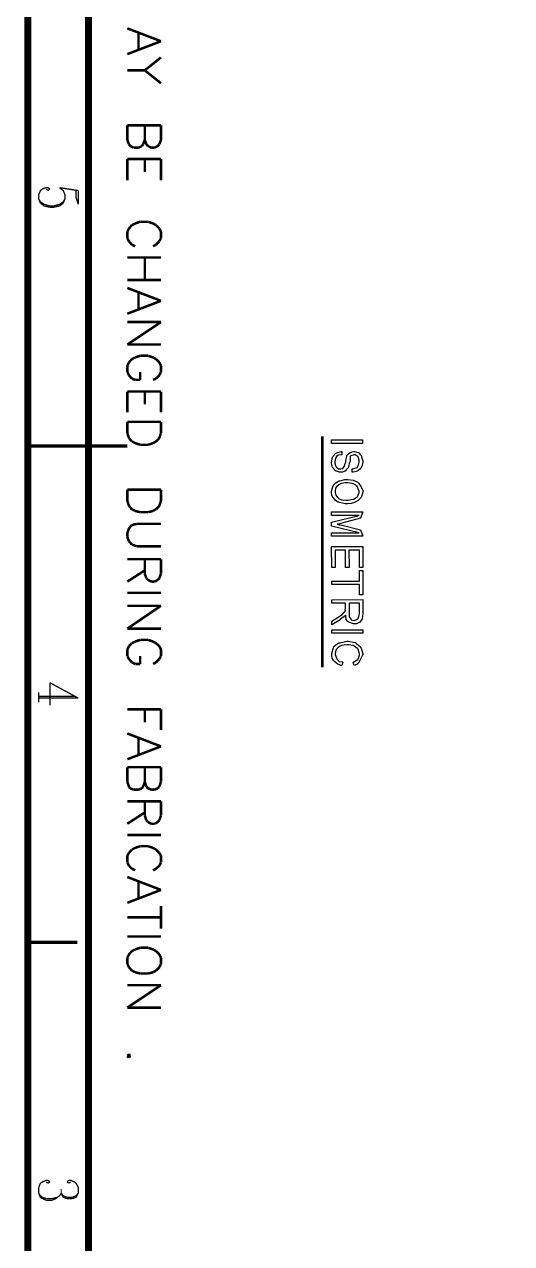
# Model space of a CAD drawing. Extents: x 0.1 to 11.6, y 0.3 to 16.2.
# Drawn here: x 0.141 to 2.094, y 5.07 to 9.954 of the extents above; entities that cross this region are included whole.
import ezdxf

# ---------------------------------------------------------------- set-up
doc = ezdxf.new("R2010")
doc.units = 0
doc.layers.get('0').update_dxf_attribs({"linetype": 'CONTINUOUS'})

msp = doc.modelspace()

# ---------------------------------------------------------------- linework, layer by layer
at = {"color": 0}
for points, const_width in [([(0.155003, 0.310004), (0.155003, 16.22)], 0.028333), ([(0.398329, 0.533311), (0.398329, 16.02)], 0.028333), ([(0.688314, 9.88667), (0.553331, 9.93832)], 0.01), ([(0.598307, 9.91835), (0.598307, 9.85499)], 0.01), ([(0.688314, 9.88667), (0.553331, 9.83501)], 0.01), ([(0.688314, 9.82167), (0.623318, 9.77001)], 0.01), ([(0.623318, 9.77001), (0.553331, 9.77001)], 0.01), ([(0.688314, 9.71832), (0.623318, 9.77001)], 0.01), ([(0.688314, 9.55003), (0.553331, 9.55003)], 0.01), ([(0.553331, 9.49164), (0.553331, 9.55003)], 0.01), ([(0.623318, 9.55003), (0.623318, 9.49164)], 0.01), ([(0.688314, 9.55003), (0.688314, 9.49164)], 0.01), ([(0.560004, 9.47331), (0.553331, 9.49164)], 0.01), ([(0.564996, 9.46669), (0.560004, 9.47331)], 0.01), ([(0.616644, 9.47331), (0.611654, 9.46669)], 0.01), ([(0.623318, 9.49164), (0.616644, 9.47331)], 0.01), ([(0.629992, 9.47331), (0.623318, 9.49164)], 0.01), ([(0.636664, 9.46669), (0.629992, 9.47331)], 0.01), ([(0.68164, 9.47331), (0.675022, 9.46669)], 0.01), ([(0.688314, 9.49164), (0.68164, 9.47331)], 0.01), ([(0.578342, 9.46001), (0.564996, 9.46669)], 0.01), ([(0.598307, 9.46001), (0.578342, 9.46001)], 0.01), ([(0.611654, 9.46669), (0.598307, 9.46001)], 0.01), ([(0.650011, 9.46001), (0.636664, 9.46669)], 0.01), ([(0.663357, 9.46001), (0.650011, 9.46001)], 0.01), ([(0.675022, 9.46669), (0.663357, 9.46001)], 0.01), ([(0.688314, 9.41499), (0.553331, 9.41499)], 0.01), ([(0.553331, 9.41499), (0.553331, 9.33003)], 0.01), ([(0.623318, 9.41499), (0.623318, 9.36333)], 0.01), ([(0.688314, 9.41499), (0.688314, 9.33003)], 0.01), ([(0.198351, 9.27165), (0.205024, 9.28836)], 0.005208), ([(0.205024, 9.28836), (0.213325, 9.29497)], 0.005208), ([(0.213325, 9.29497), (0.228353, 9.30003)], 0.005208), ([(0.228353, 9.30003), (0.235026, 9.30003)], 0.005208), ([(0.235026, 9.28836), (0.228353, 9.29497)], 0.005208), ([(0.235026, 9.30003), (0.243326, 9.29497)], 0.005208), ([(0.243326, 9.29497), (0.235026, 9.28836)], 0.005208), ([(0.356663, 9.28836), (0.281685, 9.30003)], 0.005208), ([(0.281685, 9.30003), (0.296658, 9.28836)], 0.005208), ([(0.296658, 9.28836), (0.303331, 9.27165)], 0.005208), ([(0.348307, 9.28836), (0.348307, 9.25999)], 0.005208), ([(0.356663, 9.28836), (0.356663, 9.23335)], 0.005208), ([(0.198351, 9.25499), (0.198351, 9.27165)], 0.005208), ([(0.205024, 9.23833), (0.198351, 9.25499)], 0.005208), ([(0.205024, 9.24333), (0.198351, 9.25499)], 0.005208), ([(0.219997, 9.23335), (0.205024, 9.24333)], 0.005208), ([(0.219997, 9.22667), (0.205024, 9.23833)], 0.005208), ([(0.243326, 9.22667), (0.219997, 9.23335)], 0.005208), ([(0.281685, 9.23335), (0.258356, 9.22667)], 0.005208), ([(0.296658, 9.24333), (0.281685, 9.23335)], 0.005208), ([(0.296658, 9.23833), (0.281685, 9.22667)], 0.005208), ([(0.303331, 9.25499), (0.296658, 9.23833)], 0.005208), ([(0.303331, 9.25499), (0.296658, 9.24333)], 0.005208), ([(0.303331, 9.27165), (0.303331, 9.25499)], 0.005208), ([(0.348307, 9.25999), (0.356663, 9.23335)], 0.005208), ([(0.243326, 9.22168), (0.219997, 9.22667)], 0.005208), ([(0.258356, 9.22667), (0.243326, 9.22667)], 0.005208), ([(0.258356, 9.22168), (0.243326, 9.22168)], 0.005208), ([(0.281685, 9.22667), (0.258356, 9.22168)], 0.005208), ([(0.560004, 9.13667), (0.553331, 9.12332)], 0.01), ([(0.571669, 9.15001), (0.560004, 9.13667)], 0.01), ([(0.585015, 9.15668), (0.571669, 9.15001)], 0.01), ([(0.604981, 9.16336), (0.585015, 9.15668)], 0.01), ([(0.636664, 9.16336), (0.604981, 9.16336)], 0.01), ([(0.656685, 9.15668), (0.636664, 9.16336)], 0.01), ([(0.668349, 9.15001), (0.656685, 9.15668)], 0.01), ([(0.68164, 9.13667), (0.668349, 9.15001)], 0.01), ([(0.688314, 9.12332), (0.68164, 9.13667)], 0.01), ([(0.553331, 9.12332), (0.553331, 9.09831)], 0.01), ([(0.553331, 9.09831), (0.560004, 9.08501)], 0.01), ([(0.560004, 9.08501), (0.571669, 9.07167)], 0.01), ([(0.668349, 9.07167), (0.68164, 9.08501)], 0.01), ([(0.68164, 9.08501), (0.688314, 9.09831)], 0.01), ([(0.688314, 9.09831), (0.688314, 9.12332)], 0.01), ([(0.571669, 9.07167), (0.585015, 9.065)], 0.01), ([(0.656685, 9.065), (0.668349, 9.07167)], 0.01), ([(0.688314, 9.02001), (0.553331, 9.02001)], 0.01), ([(0.623318, 9.02001), (0.623318, 8.93001)], 0.01), ([(0.688314, 8.93001), (0.553331, 8.93001)], 0.01), ([(0.688314, 8.84668), (0.553331, 8.89833)], 0.01), ([(0.688314, 8.84668), (0.553331, 8.79497)], 0.01), ([(0.598307, 8.87831), (0.598307, 8.81332)], 0.01), ([(0.688314, 8.76167), (0.553331, 8.76167)], 0.01), ([(0.688314, 8.76167), (0.553331, 8.67165)], 0.01), ([(0.688314, 8.67165), (0.553331, 8.67165)], 0.01), ([(0.560004, 8.59999), (0.553331, 8.58664)], 0.01), ([(0.571669, 8.61333), (0.560004, 8.59999)], 0.01), ([(0.585015, 8.62001), (0.571669, 8.61333)], 0.01), ([(0.604981, 8.62668), (0.585015, 8.62001)], 0.01), ([(0.636664, 8.62668), (0.604981, 8.62668)], 0.01), ([(0.656685, 8.62001), (0.636664, 8.62668)], 0.01), ([(0.668349, 8.61333), (0.656685, 8.62001)], 0.01), ([(0.68164, 8.59999), (0.668349, 8.61333)], 0.01), ([(0.688314, 8.58664), (0.68164, 8.59999)], 0.01), ([(0.553331, 8.58664), (0.553331, 8.56168)], 0.01), ([(0.553331, 8.56168), (0.560004, 8.54833)], 0.01), ([(0.560004, 8.54833), (0.571669, 8.535)], 0.01), ([(0.604981, 8.56168), (0.604981, 8.53)], 0.01), ([(0.668349, 8.535), (0.68164, 8.54833)], 0.01), ([(0.68164, 8.54833), (0.688314, 8.56168)], 0.01), ([(0.688314, 8.56168), (0.688314, 8.58664)], 0.01), ([(0.571669, 8.535), (0.585015, 8.53)], 0.01), ([(0.585015, 8.53), (0.604981, 8.53)], 0.01), ([(0.656685, 8.53), (0.668349, 8.535)], 0.01), ([(0.688314, 8.48335), (0.553331, 8.48335)], 0.01), ([(0.553331, 8.48335), (0.553331, 8.40001)], 0.01), ([(0.623318, 8.48335), (0.623318, 8.43164)], 0.01), ([(0.688314, 8.48335), (0.688314, 8.40001)], 0.01), ([(0.688314, 8.36165), (0.553331, 8.36165)], 0.01), ([(0.553331, 8.31668), (0.553331, 8.36165)], 0.01), ([(0.688314, 8.36165), (0.688314, 8.31668)], 0.01), ([(0.560004, 8.29665), (0.553331, 8.31668)], 0.01), ([(0.688314, 8.31668), (0.68164, 8.29665)], 0.01), ([(1.33502, 8.30333), (1.33502, 7.37831)], 0.01), ([(0.353353, 8.26497), (0.155003, 8.26497)], 0.013333), ([(0.155003, 8.26497), (0.553331, 8.26497)], 0.013333), ([(0.571669, 8.28331), (0.560004, 8.29665)], 0.01), ([(0.585015, 8.27669), (0.571669, 8.28331)], 0.01), ([(0.604981, 8.27001), (0.585015, 8.27669)], 0.01), ([(0.636664, 8.27001), (0.604981, 8.27001)], 0.01), ([(0.656685, 8.27669), (0.636664, 8.27001)], 0.01), ([(0.668349, 8.28331), (0.656685, 8.27669)], 0.01), ([(0.68164, 8.29665), (0.668349, 8.28331)], 0.01), ([(0.688314, 8.09), (0.553331, 8.09)], 0.01), ([(0.553331, 8.04497), (0.553331, 8.09)], 0.01), ([(0.688314, 8.09), (0.688314, 8.04497)], 0.01), ([(0.560004, 8.02501), (0.553331, 8.04497)], 0.01), ([(0.571669, 8.01167), (0.560004, 8.02501)], 0.01), ([(0.585015, 8.00499), (0.571669, 8.01167)], 0.01), ([(0.668349, 8.01167), (0.656685, 8.00499)], 0.01), ([(0.68164, 8.02501), (0.668349, 8.01167)], 0.01), ([(0.688314, 8.04497), (0.68164, 8.02501)], 0.01), ([(0.604981, 8), (0.585015, 8.00499)], 0.01), ([(0.636664, 8), (0.604981, 8)], 0.01), ([(0.656685, 8.00499), (0.636664, 8)], 0.01), ([(0.560004, 7.935), (0.553331, 7.91499)], 0.01), ([(0.553331, 7.91499), (0.553331, 7.90169)], 0.01), ([(0.571669, 7.94835), (0.560004, 7.935)], 0.01), ([(0.591689, 7.95335), (0.571669, 7.94835)], 0.01), ([(0.688314, 7.95335), (0.591689, 7.95335)], 0.01), ([(0.553331, 7.90169), (0.560004, 7.88336)], 0.01), ([(0.560004, 7.88336), (0.571669, 7.87001)], 0.01), ([(0.571669, 7.87001), (0.591689, 7.86333)], 0.01), ([(0.591689, 7.86333), (0.688314, 7.86333)], 0.01), ([(0.688314, 7.81168), (0.553331, 7.81168)], 0.01), ([(0.623318, 7.75331), (0.623318, 7.81168)], 0.01), ([(0.688314, 7.81168), (0.688314, 7.75331)], 0.01), ([(0.623318, 7.76665), (0.553331, 7.72168)], 0.01), ([(0.629992, 7.73503), (0.623318, 7.75331)], 0.01), ([(0.636664, 7.72835), (0.629992, 7.73503)], 0.01), ([(0.650011, 7.72168), (0.636664, 7.72835)], 0.01), ([(0.663357, 7.72168), (0.650011, 7.72168)], 0.01), ([(0.675022, 7.72835), (0.663357, 7.72168)], 0.01), ([(0.68164, 7.73503), (0.675022, 7.72835)], 0.01), ([(0.688314, 7.75331), (0.68164, 7.73503)], 0.01), ([(0.688314, 7.67665), (0.553331, 7.67665)], 0.01), ([(0.688314, 7.625), (0.553331, 7.625)], 0.01), ([(0.688314, 7.625), (0.553331, 7.53331)], 0.01), ([(0.688314, 7.53331), (0.553331, 7.53331)], 0.01), ([(0.571669, 7.47499), (0.560004, 7.46332)], 0.01), ([(0.585015, 7.48167), (0.571669, 7.47499)], 0.01), ([(0.604981, 7.48833), (0.585015, 7.48167)], 0.01), ([(0.636664, 7.48833), (0.604981, 7.48833)], 0.01), ([(0.656685, 7.48167), (0.636664, 7.48833)], 0.01), ([(0.668349, 7.47499), (0.656685, 7.48167)], 0.01), ([(0.68164, 7.46332), (0.668349, 7.47499)], 0.01), ([(0.560004, 7.46332), (0.553331, 7.44997)], 0.01), ([(0.553331, 7.44997), (0.553331, 7.42333)], 0.01), ([(0.553331, 7.42333), (0.560004, 7.41168)], 0.01), ([(0.604981, 7.42333), (0.604981, 7.39165)], 0.01), ([(0.688314, 7.44997), (0.68164, 7.46332)], 0.01), ([(0.68164, 7.41168), (0.688314, 7.42333)], 0.01), ([(0.688314, 7.42333), (0.688314, 7.44997)], 0.01), ([(0.560004, 7.41168), (0.571669, 7.39833)], 0.01), ([(0.571669, 7.39833), (0.585015, 7.39165)], 0.01), ([(0.585015, 7.39165), (0.604981, 7.39165)], 0.01), ([(0.656685, 7.39165), (0.668349, 7.39833)], 0.01), ([(0.668349, 7.39833), (0.68164, 7.41168)], 0.01), ([(0.198351, 7.27832), (0.198351, 7.23833)], 0.005208), ([(0.356663, 7.25499), (0.243326, 7.31668)], 0.005208), ([(0.243326, 7.31668), (0.243326, 7.22667)], 0.005208), ([(0.341689, 7.26167), (0.198351, 7.26167)], 0.005208), ([(0.356663, 7.25499), (0.198351, 7.25499)], 0.005208), ([(0.688314, 7.21001), (0.553331, 7.21001)], 0.01), ([(0.623318, 7.21001), (0.623318, 7.15831)], 0.01), ([(0.688314, 7.21001), (0.688314, 7.12668)], 0.01), ([(0.688314, 7.06168), (0.553331, 7.11333)], 0.01), ([(0.598307, 7.095), (0.598307, 7.03)], 0.01), ([(0.688314, 7.06168), (0.553331, 7.00999)], 0.01), ([(0.688314, 6.97835), (0.553331, 6.97835)], 0.01), ([(0.553331, 6.91997), (0.553331, 6.97835)], 0.01), ([(0.623318, 6.97835), (0.623318, 6.91997)], 0.01), ([(0.688314, 6.97835), (0.688314, 6.91997)], 0.01), ([(0.560004, 6.90001), (0.553331, 6.91997)], 0.01), ([(0.564996, 6.89333), (0.560004, 6.90001)], 0.01), ([(0.578342, 6.88835), (0.564996, 6.89333)], 0.01), ([(0.598307, 6.88835), (0.578342, 6.88835)], 0.01), ([(0.611654, 6.89333), (0.598307, 6.88835)], 0.01), ([(0.616644, 6.90001), (0.611654, 6.89333)], 0.01), ([(0.623318, 6.91997), (0.616644, 6.90001)], 0.01), ([(0.629992, 6.90001), (0.623318, 6.91997)], 0.01), ([(0.636664, 6.89333), (0.629992, 6.90001)], 0.01), ([(0.650011, 6.88835), (0.636664, 6.89333)], 0.01), ([(0.663357, 6.88835), (0.650011, 6.88835)], 0.01), ([(0.675022, 6.89333), (0.663357, 6.88835)], 0.01), ([(0.68164, 6.90001), (0.675022, 6.89333)], 0.01), ([(0.688314, 6.91997), (0.68164, 6.90001)], 0.01), ([(0.688314, 6.84169), (0.553331, 6.84169)], 0.01), ([(0.623318, 6.785), (0.623318, 6.84169)], 0.01), ([(0.688314, 6.84169), (0.688314, 6.785)], 0.01), ([(0.623318, 6.79665), (0.553331, 6.75168)], 0.01), ([(0.629992, 6.76497), (0.623318, 6.785)], 0.01), ([(0.688314, 6.785), (0.68164, 6.76497)], 0.01), ([(0.636664, 6.75836), (0.629992, 6.76497)], 0.01), ([(0.650011, 6.75168), (0.636664, 6.75836)], 0.01), ([(0.663357, 6.75168), (0.650011, 6.75168)], 0.01), ([(0.675022, 6.75836), (0.663357, 6.75168)], 0.01), ([(0.68164, 6.76497), (0.675022, 6.75836)], 0.01), ([(0.688314, 6.70665), (0.553331, 6.70665)], 0.01), ([(0.571669, 6.64833), (0.560004, 6.63499)], 0.01), ([(0.585015, 6.655), (0.571669, 6.64833)], 0.01), ([(0.604981, 6.66168), (0.585015, 6.655)], 0.01), ([(0.636664, 6.66168), (0.604981, 6.66168)], 0.01), ([(0.656685, 6.655), (0.636664, 6.66168)], 0.01), ([(0.668349, 6.64833), (0.656685, 6.655)], 0.01), ([(0.68164, 6.63499), (0.668349, 6.64833)], 0.01), ([(0.560004, 6.63499), (0.553331, 6.62332)], 0.01), ([(0.553331, 6.62332), (0.553331, 6.59668)], 0.01), ([(0.553331, 6.59668), (0.560004, 6.58333)], 0.01), ([(0.688314, 6.62332), (0.68164, 6.63499)], 0.01), ([(0.68164, 6.58333), (0.688314, 6.59668)], 0.01), ([(0.688314, 6.59668), (0.688314, 6.62332)], 0.01), ([(0.560004, 6.58333), (0.571669, 6.57167)], 0.01), ([(0.571669, 6.57167), (0.585015, 6.565)], 0.01), ([(0.656685, 6.565), (0.668349, 6.57167)], 0.01), ([(0.668349, 6.57167), (0.68164, 6.58333)], 0.01), ([(0.688314, 6.48665), (0.553331, 6.53836)], 0.01), ([(0.598307, 6.52001), (0.598307, 6.45503)], 0.01), ([(0.688314, 6.48665), (0.553331, 6.435)], 0.01), ([(0.688314, 6.42165), (0.688314, 6.33165)], 0.01), ([(0.688314, 6.37668), (0.553331, 6.37668)], 0.01), ([(0.688314, 6.30003), (0.553331, 6.30003)], 0.01), ([(0.353353, 6.27669), (0.155003, 6.27669)], 0.013333), ([(0.585015, 6.24832), (0.571669, 6.24164)], 0.01), ([(0.604981, 6.25499), (0.585015, 6.24832)], 0.01), ([(0.636664, 6.25499), (0.604981, 6.25499)], 0.01), ([(0.656685, 6.24832), (0.636664, 6.25499)], 0.01), ([(0.668349, 6.24164), (0.656685, 6.24832)], 0.01), ([(0.560004, 6.22835), (0.553331, 6.215)], 0.01), ([(0.553331, 6.215), (0.553331, 6.19)], 0.01), ([(0.571669, 6.24164), (0.560004, 6.22835)], 0.01), ([(0.68164, 6.22835), (0.668349, 6.24164)], 0.01), ([(0.688314, 6.215), (0.68164, 6.22835)], 0.01), ([(0.688314, 6.19), (0.688314, 6.215)], 0.01), ([(0.553331, 6.19), (0.560004, 6.17665)], 0.01), ([(0.560004, 6.17665), (0.571669, 6.16336)], 0.01), ([(0.571669, 6.16336), (0.585015, 6.15668)], 0.01), ([(0.585015, 6.15668), (0.604981, 6.15169)], 0.01), ([(0.604981, 6.15169), (0.636664, 6.15169)], 0.01), ([(0.636664, 6.15169), (0.656685, 6.15668)], 0.01), ([(0.656685, 6.15668), (0.668349, 6.16336)], 0.01), ([(0.668349, 6.16336), (0.68164, 6.17665)], 0.01), ([(0.68164, 6.17665), (0.688314, 6.19)], 0.01), ([(0.688314, 6.10499), (0.553331, 6.10499)], 0.01), ([(0.688314, 6.10499), (0.553331, 6.01497)], 0.01), ([(0.688314, 6.01497), (0.553331, 6.01497)], 0.01), ([(0.560004, 5.82835), (0.553331, 5.82167)], 0.01), ([(0.553331, 5.82167), (0.560004, 5.815)], 0.01), ([(0.564996, 5.82167), (0.560004, 5.82835)], 0.01), ([(0.560004, 5.815), (0.564996, 5.82167)], 0.01), ([(0.213325, 5.31668), (0.228353, 5.32335)], 0.005208), ([(0.228353, 5.32335), (0.235026, 5.32335)], 0.005208), ([(0.235026, 5.32335), (0.243326, 5.31668)], 0.005208), ([(0.311686, 5.31668), (0.31836, 5.32335)], 0.005208), ([(0.31836, 5.32335), (0.32666, 5.32335)], 0.005208), ([(0.32666, 5.32335), (0.341689, 5.31668)], 0.005208), ([(0.198351, 5.29497), (0.205024, 5.31168)], 0.005208), ([(0.198351, 5.27165), (0.198351, 5.29497)], 0.005208), ([(0.205024, 5.31168), (0.213325, 5.31668)], 0.005208), ([(0.235026, 5.31168), (0.228353, 5.31668)], 0.005208), ([(0.243326, 5.31668), (0.235026, 5.31168)], 0.005208), ([(0.288357, 5.27165), (0.288357, 5.28836)], 0.005208), ([(0.31836, 5.31168), (0.311686, 5.31668)], 0.005208), ([(0.32666, 5.31668), (0.31836, 5.31168)], 0.005208), ([(0.341689, 5.31668), (0.348307, 5.31168)], 0.005208), ([(0.348307, 5.31168), (0.356663, 5.29497)], 0.005208), ([(0.356663, 5.29497), (0.356663, 5.27165)], 0.005208), ([(0.205024, 5.25499), (0.198351, 5.27165)], 0.005208), ([(0.205024, 5.26167), (0.198351, 5.27165)], 0.005208), ([(0.213325, 5.25499), (0.205024, 5.26167)], 0.005208), ([(0.213325, 5.25), (0.205024, 5.25499)], 0.005208), ([(0.228353, 5.25), (0.213325, 5.25499)], 0.005208), ([(0.228353, 5.24333), (0.213325, 5.25)], 0.005208), ([(0.251682, 5.25), (0.228353, 5.25)], 0.005208), ([(0.251682, 5.24333), (0.228353, 5.24333)], 0.005208), ([(0.273329, 5.25499), (0.251682, 5.25)], 0.005208), ([(0.266656, 5.25), (0.251682, 5.24333)], 0.005208), ([(0.281685, 5.26167), (0.266656, 5.25)], 0.005208), ([(0.288357, 5.27165), (0.281685, 5.26167)], 0.005208), ([(0.296658, 5.25499), (0.288357, 5.27165)], 0.005208), ([(0.296658, 5.26167), (0.288357, 5.27165)], 0.005208), ([(0.311686, 5.25499), (0.296658, 5.26167)], 0.005208), ([(0.311686, 5.25), (0.296658, 5.25499)], 0.005208), ([(0.333333, 5.25499), (0.311686, 5.25499)], 0.005208), ([(0.333333, 5.25), (0.311686, 5.25)], 0.005208), ([(0.348307, 5.26167), (0.333333, 5.25499)], 0.005208), ([(0.348307, 5.25499), (0.333333, 5.25)], 0.005208), ([(0.356663, 5.27165), (0.348307, 5.25499)], 0.005208), ([(0.356663, 5.27165), (0.348307, 5.26167)], 0.005208)]:
    msp.add_lwpolyline(points, dxfattribs=dict(at, const_width=const_width))
at = {"color": 0, "const_width": 0.005208}
msp.add_lwpolyline([(0.155003, 16.22), (11.57, 16.22), (11.57, 0.310004), (0.155003, 0.310004), (0.155003, 16.22)], close=True, dxfattribs=at)
at = {"color": 0}
for points in [[(1.37164, 8.28939), (1.49664, 8.28961), (1.49664, 8.27572), (1.37164, 8.2755), (1.37164, 8.28939)], [(1.41336, 8.24322), (1.41336, 8.22933), (1.41183, 8.22922), (1.39936, 8.22792), (1.39839, 8.22781), (1.3966, 8.22683), (1.3916, 8.22325), (1.3896, 8.21892), (1.38906, 8.21739), (1.38818, 8.21565), (1.38558, 8.20329), (1.38558, 8.19917), (1.38558, 8.19694), (1.38797, 8.18647), (1.3884, 8.18549), (1.38856, 8.18381), (1.39133, 8.17899), (1.39518, 8.17731), (1.396, 8.17681), (1.39594, 8.17626), (1.39963, 8.17415), (1.40468, 8.17378), (1.40642, 8.17378), (1.4089, 8.17378), (1.41569, 8.17507), (1.41639, 8.17529), (1.41683, 8.17546), (1.42307, 8.183), (1.42356, 8.18419), (1.42356, 8.18419), (1.42469, 8.19037), (1.42876, 8.20231), (1.42942, 8.20503), (1.42985, 8.20742), (1.43332, 8.22239), (1.43332, 8.22737), (1.43414, 8.22775), (1.44021, 8.23307), (1.44694, 8.23887), (1.44808, 8.23953), (1.44863, 8.23936), (1.45437, 8.24121), (1.46104, 8.24343), (1.46326, 8.24343), (1.46408, 8.24343), (1.47906, 8.23947), (1.48042, 8.23867), (1.48079, 8.23708), (1.486, 8.23144), (1.49186, 8.22592), (1.49257, 8.22433), (1.4924, 8.222), (1.49442, 8.21317), (1.49669, 8.20562), (1.49669, 8.20307), (1.49669, 8.20085), (1.49274, 8.18235), (1.49192, 8.18072), (1.49029, 8.17854), (1.48454, 8.17128), (1.47879, 8.16661), (1.47715, 8.16575), (1.47488, 8.16439), (1.46588, 8.16103), (1.45731, 8.16021), (1.45524, 8.1601), (1.45524, 8.17399), (1.45747, 8.17361), (1.47467, 8.1791), (1.47586, 8.1805), (1.47646, 8.18138), (1.48025, 8.18946), (1.48281, 8.20036), (1.48281, 8.20264), (1.48281, 8.20779), (1.47825, 8.22217), (1.47738, 8.22325), (1.47581, 8.22368), (1.47049, 8.22706), (1.46604, 8.22954), (1.46457, 8.22954), (1.46268, 8.22954), (1.44883, 8.22575), (1.447, 8.22499), (1.44694, 8.22347), (1.4471, 8.21571), (1.44596, 8.20469), (1.44526, 8.20156), (1.44417, 8.1984), (1.43821, 8.17779), (1.43767, 8.17681), (1.43593, 8.17513), (1.43072, 8.16894), (1.42649, 8.16471), (1.42529, 8.16401), (1.42307, 8.16297), (1.41581, 8.16043), (1.41004, 8.15989), (1.40815, 8.15989), (1.4036, 8.15989), (1.39133, 8.1639), (1.38992, 8.16465), (1.38813, 8.1651), (1.37744, 8.17703), (1.37668, 8.17854), (1.37543, 8.17964), (1.37169, 8.19667), (1.37169, 8.19851), (1.37169, 8.19851), (1.37565, 8.22081), (1.37647, 8.22239), (1.3769, 8.22342), (1.3896, 8.23665), (1.39122, 8.23757), (1.39236, 8.23779), (1.41129, 8.24322), (1.41336, 8.24322)], [(1.43283, 8.13103), (1.43733, 8.13108), (1.45882, 8.12787), (1.47689, 8.12007), (1.47971, 8.11778), (1.48167, 8.11546), (1.49126, 8.10211), (1.49701, 8.08621), (1.49707, 8.08262), (1.49701, 8.07969), (1.49035, 8.05914), (1.48904, 8.05724), (1.48719, 8.05458), (1.47868, 8.04617), (1.46907, 8.04107), (1.46669, 8.0401), (1.46337, 8.03857), (1.45008, 8.03472), (1.43739, 8.03386), (1.43435, 8.03381), (1.42611, 8.03381), (1.40375, 8.03907), (1.40136, 8.0401), (1.39882, 8.04064), (1.38845, 8.04693), (1.3807, 8.05599), (1.37945, 8.05789), (1.37755, 8.05892), (1.37294, 8.06842), (1.37207, 8.07894), (1.37207, 8.08242), (1.37202, 8.08425), (1.37869, 8.10618), (1.3801, 8.10801), (1.38075, 8.10954), (1.38873, 8.1174), (1.40007, 8.12418), (1.40246, 8.12517), (1.40457, 8.12549), (1.42572, 8.13103), (1.43283, 8.13103)], [(1.43261, 8.11714), (1.42751, 8.11714), (1.41233, 8.11469), (1.40018, 8.109), (1.39811, 8.10736), (1.39501, 8.10536), (1.38732, 8.09565), (1.38591, 8.0849), (1.38596, 8.08242), (1.38591, 8.07932), (1.38906, 8.06776), (1.39643, 8.05908), (1.39854, 8.05746), (1.39958, 8.05501), (1.41233, 8.04899), (1.43067, 8.0479), (1.43457, 8.0479), (1.43636, 8.0479), (1.45811, 8.05154), (1.45996, 8.05225), (1.46138, 8.05257), (1.47607, 8.0631), (1.47711, 8.0644), (1.47743, 8.06554), (1.48318, 8.07824), (1.48318, 8.08242), (1.48313, 8.08425), (1.47319, 8.10542), (1.47125, 8.10715), (1.46913, 8.10856), (1.45551, 8.11431), (1.43713, 8.11718), (1.43261, 8.11714)], [(1.37207, 8.00071), (1.49707, 8.00092), (1.48796, 7.97575), (1.41265, 7.956), (1.40978, 7.95481), (1.40067, 7.95242), (1.396, 7.95231), (1.39507, 7.9521), (1.3954, 7.95133), (1.40192, 7.94954), (1.41206, 7.94829), (1.41417, 7.94775), (1.48817, 7.92888), (1.49729, 7.90369), (1.37229, 7.90349), (1.37229, 7.91738), (1.48232, 7.91758), (1.37229, 7.94342), (1.37207, 7.96035), (1.48318, 7.98703), (1.37207, 7.98682), (1.37207, 8.00071)], [(1.37229, 7.86208), (1.49729, 7.86231), (1.4975, 7.77897), (1.48361, 7.77897), (1.4834, 7.84842), (1.44174, 7.84842), (1.44194, 7.77897), (1.42806, 7.77875), (1.42785, 7.84819), (1.38618, 7.84819), (1.38639, 7.77875), (1.3725, 7.77875), (1.37229, 7.86208)], [(1.37245, 7.72379), (1.48356, 7.72401), (1.48356, 7.76568), (1.49744, 7.76568), (1.49767, 7.66846), (1.48378, 7.66846), (1.48356, 7.71013), (1.37245, 7.7099), (1.37245, 7.72379)], [(1.37261, 7.64931), (1.49761, 7.64953), (1.49783, 7.59679), (1.49778, 7.59375), (1.4949, 7.57286), (1.49436, 7.5714), (1.49289, 7.5695), (1.48822, 7.56293), (1.48361, 7.55838), (1.48221, 7.55751), (1.47971, 7.55621), (1.47151, 7.55296), (1.46517, 7.55231), (1.46311, 7.55231), (1.46024, 7.55231), (1.44162, 7.55935), (1.44011, 7.56076), (1.43756, 7.56147), (1.4311, 7.57058), (1.42882, 7.58425), (1.42839, 7.58724), (1.42768, 7.58583), (1.42139, 7.58051), (1.42079, 7.58008), (1.41889, 7.57921), (1.40713, 7.56999), (1.40603, 7.56901), (1.37283, 7.54904), (1.37283, 7.56272), (1.39822, 7.57921), (1.39908, 7.57932), (1.40642, 7.58415), (1.41396, 7.59039), (1.41493, 7.59115), (1.41585, 7.59099), (1.42296, 7.59879), (1.42339, 7.59939), (1.42333, 7.59944), (1.42464, 7.60249), (1.42731, 7.60633), (1.42751, 7.60699), (1.42751, 7.60699), (1.42632, 7.6091), (1.42817, 7.61453), (1.42817, 7.61632), (1.42817, 7.63542), (1.37261, 7.63542), (1.37261, 7.64931)], [(1.44206, 7.63564), (1.44228, 7.60004), (1.44222, 7.59765), (1.44282, 7.58262), (1.44293, 7.58138), (1.44293, 7.58003), (1.44933, 7.57075), (1.45051, 7.5701), (1.45096, 7.56912), (1.45617, 7.56668), (1.46169, 7.56619), (1.46354, 7.56619), (1.46436, 7.56619), (1.47711, 7.57215), (1.47808, 7.57335), (1.47835, 7.57394), (1.48139, 7.58176), (1.48394, 7.59256), (1.48394, 7.59614), (1.48372, 7.63564), (1.44206, 7.63564)], [(1.37277, 7.52892), (1.49778, 7.52914), (1.49778, 7.51525), (1.37277, 7.51503), (1.37277, 7.52892)], [(1.41754, 7.39936), (1.41362, 7.38547), (1.40924, 7.38624), (1.39453, 7.39193), (1.3852, 7.40001), (1.38346, 7.40196), (1.38081, 7.40375), (1.37429, 7.41493), (1.37305, 7.42703), (1.37305, 7.43104), (1.37299, 7.43371), (1.37934, 7.45806), (1.38064, 7.4599), (1.38129, 7.46137), (1.38938, 7.46907), (1.40115, 7.47586), (1.40364, 7.47683), (1.40593, 7.47715), (1.43326, 7.4829), (1.43619, 7.48292), (1.43869, 7.48292), (1.46679, 7.47732), (1.46918, 7.47618), (1.47043, 7.47444), (1.47988, 7.46712), (1.48926, 7.45915), (1.49046, 7.45708), (1.4911, 7.45486), (1.49799, 7.43246), (1.49804, 7.42996), (1.49625, 7.42697), (1.48415, 7.40369), (1.48351, 7.40175), (1.48167, 7.39963), (1.4745, 7.39171), (1.46544, 7.38644), (1.46268, 7.38568), (1.45899, 7.39958), (1.46094, 7.40028), (1.47711, 7.41004), (1.47808, 7.41129), (1.4784, 7.41157), (1.48161, 7.41846), (1.48415, 7.42757), (1.48415, 7.43061), (1.4841, 7.43256), (1.47831, 7.45144), (1.47721, 7.45296), (1.47553, 7.45344), (1.46858, 7.4591), (1.46126, 7.46496), (1.45942, 7.46556), (1.45725, 7.46528), (1.44162, 7.46901), (1.43642, 7.46903), (1.43317, 7.46897), (1.4114, 7.46539), (1.4095, 7.46468), (1.40685, 7.46317), (1.39833, 7.45806), (1.39328, 7.45313), (1.39236, 7.45167), (1.39094, 7.44933), (1.38742, 7.44108), (1.38688, 7.43408), (1.38694, 7.43235), (1.38688, 7.42985), (1.39322, 7.41254), (1.39453, 7.41108), (1.39518, 7.40869), (1.40315, 7.4024), (1.41499, 7.3999), (1.41754, 7.39936)]]:
    msp.add_lwpolyline(points, close=True, dxfattribs=at)

doc.saveas('drawing.dxf')
